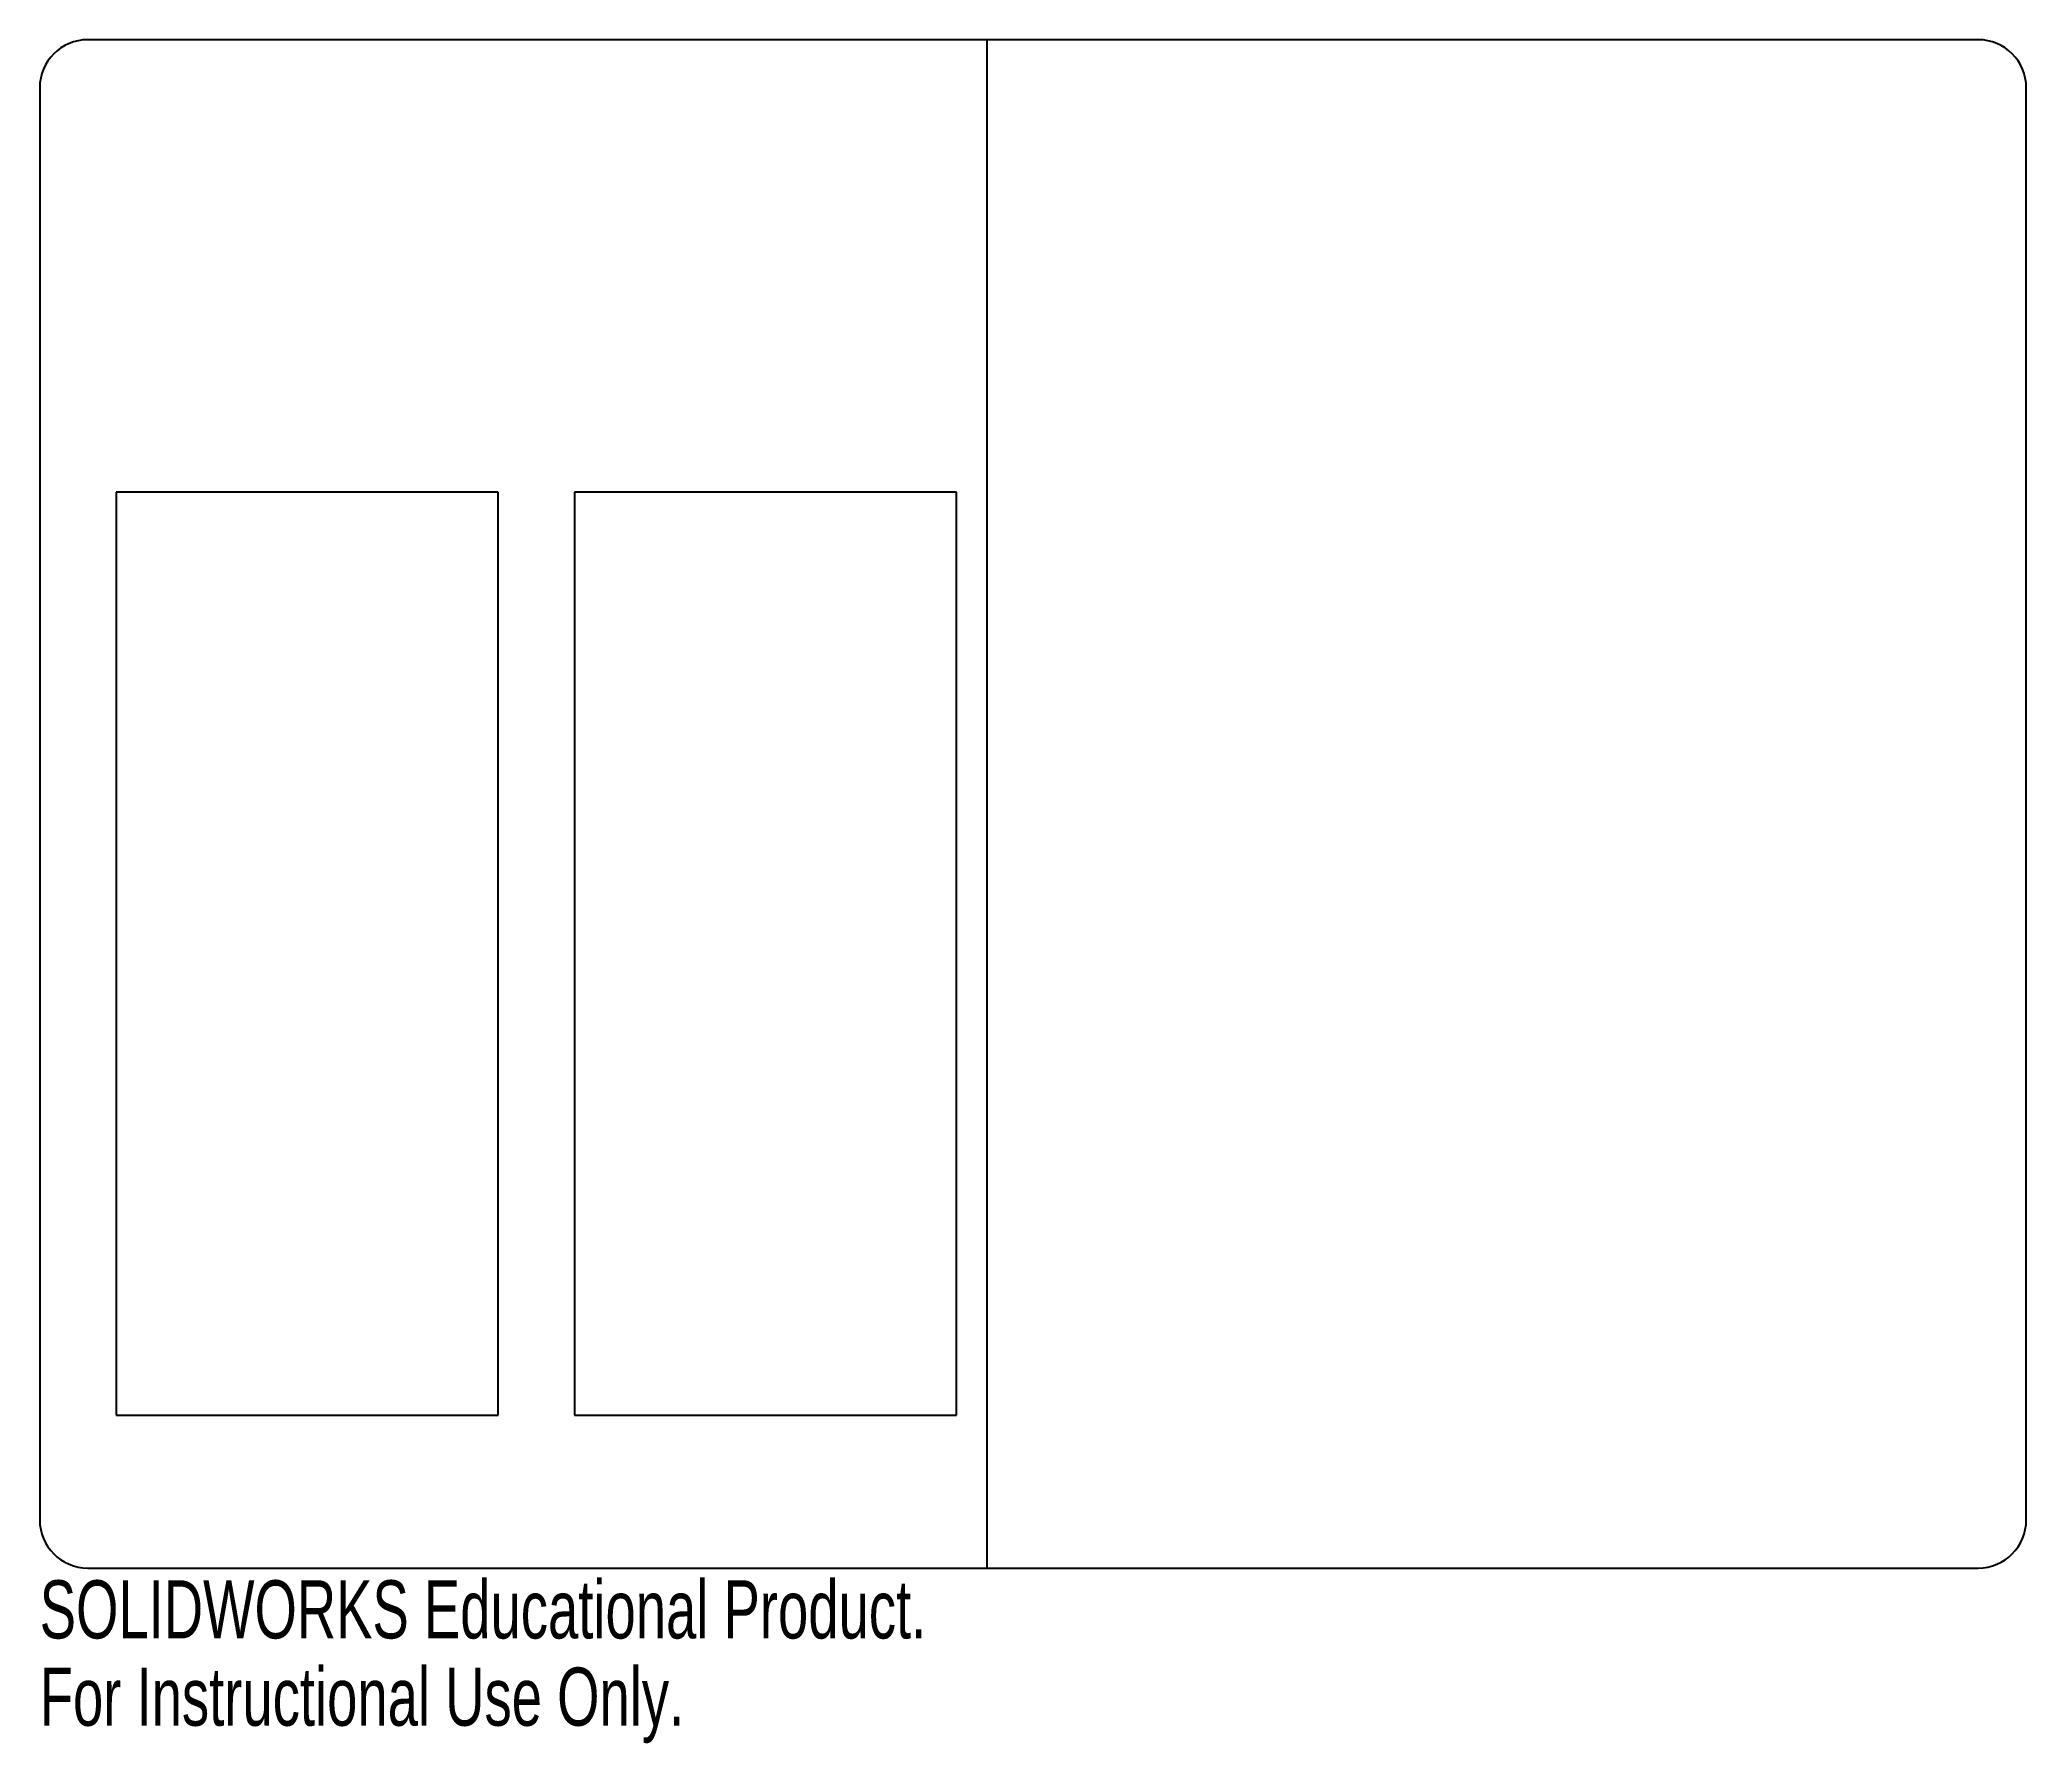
# Model space of a CAD drawing. Header units: inches. Extents: x 0 to 6.5, y -0.57 to 5.
import ezdxf

# ---------------------------------------------------------------- set-up
doc = ezdxf.new("R2010")
doc.units = ezdxf.units.IN
doc.header["$MEASUREMENT"] = 0
doc.styles.add('SLDTEXTSTYLE0', font='TXT', dxfattribs={"width": 0.7})

msp = doc.modelspace()

# ---------------------------------------------------------------- linework, layer by layer
at = {"color": 7, "linetype": 'Continuous', "lineweight": 25}
for p, q in [((6.3425, 5), (0.1575, 5)), ((3.1, 0), (3.1, 5)), ((0, 4.8425), (0, 0.1575)), ((6.5, 0.1575), (6.5, 4.8425)), ((0.25, 3.52), (0.25, 0.5)), ((1.5, 3.52), (0.25, 3.52)), ((1.5, 0.5), (1.5, 3.52)), ((1.75, 3.52), (1.75, 0.5)), ((3, 3.52), (1.75, 3.52)), ((3, 0.5), (3, 3.52)), ((0.25, 0.5), (1.5, 0.5)), ((1.75, 0.5), (3, 0.5)), ((0.1575, 0), (6.3425, 0))]:
    msp.add_line(p, q, dxfattribs=at)
for centre, start, end in [((0.1575, 4.8425), 90, 180), ((6.3425, 4.8425), 0, 90), ((0.1575, 0.1575), 180, 270), ((6.3425, 0.1575), 270, 0)]:
    msp.add_arc(centre, 0.1575, start, end, dxfattribs=at)

# ---------------------------------------------------------------- texts
at = {"color": 7, "linetype": 'Continuous', "char_height": 0.1903, "attachment_point": 1, "style": 'SLDTEXTSTYLE0'}
for s, insert in [('SOLIDWORKS Educational Product.', (0, -0.0401)), ('For Instructional Use Only.', (0, -0.3256))]:
    msp.add_mtext(s, dxfattribs=dict(at, insert=insert))

doc.saveas('drawing.dxf')
